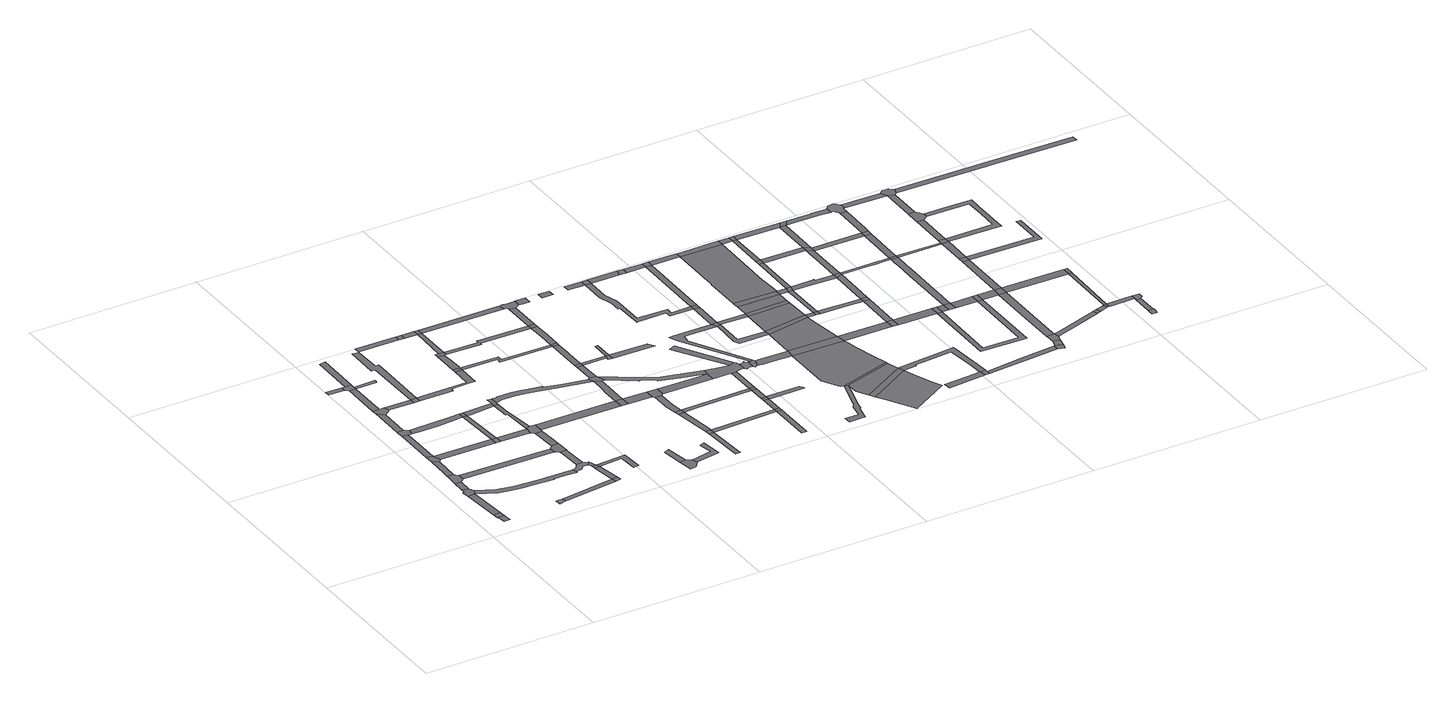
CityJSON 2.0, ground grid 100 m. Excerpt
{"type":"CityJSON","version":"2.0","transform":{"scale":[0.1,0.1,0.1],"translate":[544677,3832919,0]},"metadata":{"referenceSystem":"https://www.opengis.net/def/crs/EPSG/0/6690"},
"CityObjects":{
"road1":{"type":"Road","attributes":{"RoadStructureAttribute.sectionType":"1"},"geometry":[{"type":"MultiSurface","lod":"1","boundaries":[[[0,1,2,3,4,5]]]}]},
"road2":{"type":"Road","geometry":[{"type":"MultiSurface","lod":"1","boundaries":[[[6,7,8,2,1]]]}]},
"road3":{"type":"Road","attributes":{"RoadStructureAttribute.sectionType":"1"},"geometry":[{"type":"MultiSurface","lod":"1","boundaries":[[[9,10,7,6]]]}]},
"road4":{"type":"Road","geometry":[{"type":"MultiSurface","lod":"1","boundaries":[[[11,12,13,14,15,16,10,9,17,18,19,20,21,22]]]}]},
"road5":{"type":"Road","attributes":{"RoadStructureAttribute.sectionType":"1"},"geometry":[{"type":"MultiSurface","lod":"1","boundaries":[[[23,11,22,24]]]}]},
"road6":{"type":"Road","geometry":[{"type":"MultiSurface","lod":"1","boundaries":[[[25,26,27,23,24,28,29,30,31,32]]]}]},
"road7":{"type":"Road","attributes":{"RoadStructureAttribute.sectionType":"1"},"geometry":[{"type":"MultiSurface","lod":"1","boundaries":[[[33,34,35,25,32,36]]]}]},
"road8":{"type":"Road","geometry":[{"type":"MultiSurface","lod":"1","boundaries":[[[37,38,39]]]}]},
"road9":{"type":"Road","geometry":[{"type":"MultiSurface","lod":"1","boundaries":[[[38,33,36,40,41,42]]]}]},
"road10":{"type":"Road","attributes":{"RoadStructureAttribute.sectionType":"1"},"geometry":[{"type":"MultiSurface","lod":"1","boundaries":[[[43,39,38,42,44,45]]]}]},
"road11":{"type":"Road","geometry":[{"type":"MultiSurface","lod":"1","boundaries":[[[46,47,48,49,50,51,43,45,52,53,54]]]}]},
"road12":{"type":"Road","attributes":{"RoadStructureAttribute.sectionType":"1"},"geometry":[{"type":"MultiSurface","lod":"1","boundaries":[[[55,49,48,56,57]]]}]},
"road13":{"type":"Road","geometry":[{"type":"MultiSurface","lod":"1","boundaries":[[[58,59,60,61,62,63]]]}]},
"road14":{"type":"Road","attributes":{"RoadStructureAttribute.sectionType":"1"},"geometry":[{"type":"MultiSurface","lod":"1","boundaries":[[[64,65,66,67,18,17,68,69,70,71,72,73,74,75,76,77,78,79]]]}]},
"road15":{"type":"Road","attributes":{"RoadStructureAttribute.sectionType":"1"},"geometry":[{"type":"MultiSurface","lod":"1","boundaries":[[[80,81,82,83]]]}]},
"road16":{"type":"Road","geometry":[{"type":"MultiSurface","lod":"1","boundaries":[[[84,55,57,85,86,87,88,89]]]}]},
"road17":{"type":"Road","attributes":{"RoadStructureAttribute.sectionType":"1"},"geometry":[{"type":"MultiSurface","lod":"1","boundaries":[[[90,91,42,41,92,93,94]]]}]},
"road18":{"type":"Road","attributes":{"RoadStructureAttribute.sectionType":"1"},"geometry":[{"type":"MultiSurface","lod":"1","boundaries":[[[95,96,97,98,99,84,89]]]}]},
"road19":{"type":"Road","attributes":{"RoadStructureAttribute.sectionType":"1"},"geometry":[{"type":"MultiSurface","lod":"1","boundaries":[[[30,29,100,101]]]}]},
"road20":{"type":"Road","geometry":[{"type":"MultiSurface","lod":"1","boundaries":[[[83,82,98,97,102,103,104,105]]]}]},
"road21":{"type":"Road","attributes":{"RoadStructureAttribute.sectionType":"1"},"geometry":[{"type":"MultiSurface","lod":"1","boundaries":[[[106,107,108,54,53,109,110,111,112]]]}]},
"road22":{"type":"Road","attributes":{"RoadStructureAttribute.sectionType":"1"},"geometry":[{"type":"MultiSurface","lod":"1","boundaries":[[[87,86,113,114]]]}]},
"road23":{"type":"Road","attributes":{"RoadStructureAttribute.sectionType":"1"},"geometry":[{"type":"MultiSurface","lod":"1","boundaries":[[[115,116,105,104]]]}]},
"road24":{"type":"Road","attributes":{"RoadStructureAttribute.sectionType":"1"},"geometry":[{"type":"MultiSurface","lod":"1","boundaries":[[[117,58,63,118,119,120]]]}]},
"road25":{"type":"Road","geometry":[{"type":"MultiSurface","lod":"1","boundaries":[[[121,122,123,124,102,97]]]}]},
"road26":{"type":"Road","geometry":[{"type":"MultiSurface","lod":"1","boundaries":[[[125,94,93,92,126,127]]]}]},
"road27":{"type":"Road","geometry":[{"type":"MultiSurface","lod":"1","boundaries":[[[128,114,113,129]]]}]},
"road28":{"type":"Road","geometry":[{"type":"MultiSurface","lod":"1","boundaries":[[[125,127,130]]]}]},
"road29":{"type":"Road","attributes":{"RoadStructureAttribute.sectionType":"1"},"geometry":[{"type":"MultiSurface","lod":"1","boundaries":[[[112,94,125,131]]]}]},
"road30":{"type":"Road","geometry":[{"type":"MultiSurface","lod":"1","boundaries":[[[132,106,112,131]]]}]},
"road31":{"type":"Road","attributes":{"RoadStructureAttribute.sectionType":"1"},"geometry":[{"type":"MultiSurface","lod":"1","boundaries":[[[133,134,135,136,114,128,137,138,139,140]]]}]},
"road32":{"type":"Road","attributes":{"RoadStructureAttribute.sectionType":"1"},"geometry":[{"type":"MultiSurface","lod":"1","boundaries":[[[130,127,126,141,142]]]}]},
"road33":{"type":"Road","geometry":[{"type":"MultiSurface","lod":"1","boundaries":[[[143,144,145,146,147,148,79,78,149,150,151,152,153,154,155]]]}]},
"road34":{"type":"Road","geometry":[{"type":"MultiSurface","lod":"1","boundaries":[[[156,117,120,157]]]}]},
"road35":{"type":"Road","attributes":{"RoadStructureAttribute.sectionType":"1"},"geometry":[{"type":"MultiSurface","lod":"1","boundaries":[[[158,159,160,161,143,155]]]}]},
"road36":{"type":"Road","attributes":{"RoadStructureAttribute.sectionType":"1"},"geometry":[{"type":"MultiSurface","lod":"1","boundaries":[[[162,163,164,117,156]]]}]},
"road37":{"type":"Road","geometry":[{"type":"MultiSurface","lod":"1","boundaries":[[[165,166,167,101,100,168,160,159]]]}]},
"road38":{"type":"Road","geometry":[{"type":"MultiSurface","lod":"1","boundaries":[[[169,170,163,162]]]}]},
"road39":{"type":"Road","attributes":{"RoadStructureAttribute.sectionType":"1"},"geometry":[{"type":"MultiSurface","lod":"1","boundaries":[[[171,154,153,172,170,169]]]}]},
"road40":{"type":"Road","attributes":{"RoadStructureAttribute.sectionType":"1"},"geometry":[{"type":"MultiSurface","lod":"1","boundaries":[[[173,132,131,174,175,176]]]}]},
"road41":{"type":"Road","attributes":{"RoadStructureAttribute.sectionType":"1"},"geometry":[{"type":"MultiSurface","lod":"1","boundaries":[[[177,178,179,167,166]]]}]},
"road42":{"type":"Road","geometry":[{"type":"MultiSurface","lod":"1","boundaries":[[[180,181,182,142,141,179,178,183,184]]]}]},
"road43":{"type":"Road","attributes":{"RoadStructureAttribute.sectionType":"1"},"geometry":[{"type":"MultiSurface","lod":"1","boundaries":[[[185,186,128,129,187,188,189,190,191,192]]]}]},
"road44":{"type":"Road","attributes":{"RoadStructureAttribute.sectionType":"1"},"geometry":[{"type":"MultiSurface","lod":"1","boundaries":[[[193,194,195,196,176,197,198,199,182,181]]]}]},
"road45":{"type":"Road","attributes":{"RoadStructureAttribute.sectionType":"1"},"geometry":[{"type":"MultiSurface","lod":"1","boundaries":[[[200,201,202,203,204,169,162]]]}]},
"road46":{"type":"Road","geometry":[{"type":"MultiSurface","lod":"1","boundaries":[[[205,206,173,176,196,207,208]]]}]},
"road47":{"type":"Road","attributes":{"RoadStructureAttribute.sectionType":"1"},"geometry":[{"type":"MultiSurface","lod":"1","boundaries":[[[209,210,211,212]]]}]},
"road48":{"type":"Road","geometry":[{"type":"MultiSurface","lod":"1","boundaries":[[[213,185,192,214]]]}]},
"road49":{"type":"Road","attributes":{"RoadStructureAttribute.sectionType":"1"},"geometry":[{"type":"MultiSurface","lod":"1","boundaries":[[[215,216,213,214,217,218,219]]]}]},
"road50":{"type":"Road","geometry":[{"type":"MultiSurface","lod":"1","boundaries":[[[212,211,220,221]]]}]},
"road51":{"type":"Road","geometry":[{"type":"MultiSurface","lod":"1","boundaries":[[[222,223,224,215,219,225,226,227]]]}]},
"road52":{"type":"Road","attributes":{"RoadStructureAttribute.sectionType":"1"},"geometry":[{"type":"MultiSurface","lod":"1","boundaries":[[[184,183,228,229]]]}]},
"road53":{"type":"Road","attributes":{"RoadStructureAttribute.sectionType":"1"},"geometry":[{"type":"MultiSurface","lod":"1","boundaries":[[[221,220,230,231,232]]]}]},
"road54":{"type":"Road","attributes":{"RoadStructureAttribute.sectionType":"1"},"geometry":[{"type":"MultiSurface","lod":"1","boundaries":[[[231,227,226,233]]]}]},
"road55":{"type":"Road","geometry":[{"type":"MultiSurface","lod":"1","boundaries":[[[234,235,236,237,238,239,240,241,242,243]]]}]},
"road56":{"type":"Road","geometry":[{"type":"MultiSurface","lod":"1","boundaries":[[[244,245,246,247,237,236]]]}]},
"road57":{"type":"Road","geometry":[{"type":"MultiSurface","lod":"1","boundaries":[[[232,231,233,248]]]}]},
"road58":{"type":"Road","attributes":{"RoadStructureAttribute.sectionType":"1"},"geometry":[{"type":"MultiSurface","lod":"1","boundaries":[[[249,250,251,252,253,254,255,256,257,258,208,207,259,260,261,262,263,264,265]]]}]},
"road59":{"type":"Road","attributes":{"RoadStructureAttribute.sectionType":"1"},"geometry":[{"type":"MultiSurface","lod":"1","boundaries":[[[266,267,268,269,270,271,272,273,243,242]]]}]},
"road60":{"type":"Road","attributes":{"RoadStructureAttribute.sectionType":"1"},"geometry":[{"type":"MultiSurface","lod":"1","boundaries":[[[274,275,276,214,192,277,278,279,280,281,282]]]}]},
"road61":{"type":"Road","attributes":{"RoadStructureAttribute.sectionType":"1"},"geometry":[{"type":"MultiSurface","lod":"1","boundaries":[[[283,284,226,225,285,286,287,288]]]}]},
"road62":{"type":"Road","geometry":[{"type":"MultiSurface","lod":"1","boundaries":[[[229,228,289,290]]]}]},
"road63":{"type":"Road","attributes":{"RoadStructureAttribute.sectionType":"1"},"geometry":[{"type":"MultiSurface","lod":"1","boundaries":[[[264,291,292,293,229,290,294,295,296]]]}]},
"road64":{"type":"Road","attributes":{"RoadStructureAttribute.sectionType":"1"},"geometry":[{"type":"MultiSurface","lod":"1","boundaries":[[[297,298,299,300]]]}]},
"road65":{"type":"Road","attributes":{"RoadStructureAttribute.sectionType":"1"},"geometry":[{"type":"MultiSurface","lod":"1","boundaries":[[[301,248,233,302,303]]]}]},
"road66":{"type":"Road","geometry":[{"type":"MultiSurface","lod":"1","boundaries":[[[304,265,264,296,305,306,307]]]}]},
"road67":{"type":"Road","geometry":[{"type":"MultiSurface","lod":"1","boundaries":[[[308,309,298,297]]]}]},
"road68":{"type":"Road","attributes":{"RoadStructureAttribute.sectionType":"1"},"geometry":[{"type":"MultiSurface","lod":"1","boundaries":[[[290,289,310,311]]]}]},
"road69":{"type":"Road","attributes":{"RoadStructureAttribute.sectionType":"1"},"geometry":[{"type":"MultiSurface","lod":"1","boundaries":[[[312,304,307,313]]]}]},
"road70":{"type":"Road","attributes":{"RoadStructureAttribute.sectionType":"1"},"geometry":[{"type":"MultiSurface","lod":"1","boundaries":[[[314,315,316,317,318,319,309,308]]]}]},
"road71":{"type":"Road","geometry":[{"type":"MultiSurface","lod":"1","boundaries":[[[320,312,313,321]]]}]},
"road72":{"type":"Road","geometry":[{"type":"MultiSurface","lod":"1","boundaries":[[[322,323,318,317]]]}]},
"road73":{"type":"Road","attributes":{"RoadStructureAttribute.sectionType":"1"},"geometry":[{"type":"MultiSurface","lod":"1","boundaries":[[[324,325,326,327,328,323,322]]]}]},
"road74":{"type":"Road","attributes":{"RoadStructureAttribute.sectionType":"1"},"geometry":[{"type":"MultiSurface","lod":"1","boundaries":[[[281,320,321,329,330,331,332]]]}]},
"road75":{"type":"Road","geometry":[{"type":"MultiSurface","lod":"1","boundaries":[[[311,310,326,325,333,334]]]}]},
"road76":{"type":"Road","geometry":[{"type":"MultiSurface","lod":"1","boundaries":[[[282,281,332,335]]]}]},
"road77":{"type":"Road","attributes":{"RoadStructureAttribute.sectionType":"1"},"geometry":[{"type":"MultiSurface","lod":"1","boundaries":[[[321,313,336,337]]]}]},
"road78":{"type":"Road","attributes":{"RoadStructureAttribute.sectionType":"1"},"geometry":[{"type":"MultiSurface","lod":"1","boundaries":[[[287,338,339,282,335,340,341]]]}]},
"road79":{"type":"Road","geometry":[{"type":"MultiSurface","lod":"1","boundaries":[[[288,287,341,342]]]}]},
"road80":{"type":"Road","attributes":{"RoadStructureAttribute.sectionType":"1"},"geometry":[{"type":"MultiSurface","lod":"1","boundaries":[[[343,308,297,344]]]}]},
"road81":{"type":"Road","attributes":{"RoadStructureAttribute.sectionType":"1"},"geometry":[{"type":"MultiSurface","lod":"1","boundaries":[[[345,346,288,342,347]]]}]},
"road82":{"type":"Road","geometry":[{"type":"MultiSurface","lod":"1","boundaries":[[[348,337,336,349,350,351,352]]]}]},
"road83":{"type":"Road","attributes":{"RoadStructureAttribute.sectionType":"1"},"geometry":[{"type":"MultiSurface","lod":"1","boundaries":[[[353,354,355,307,306,356,357,358,359,360,361,362,363,364,365]]]}]},
"road84":{"type":"Road","geometry":[{"type":"MultiSurface","lod":"1","boundaries":[[[366,367,368,369,337,348]]]}]},
"road85":{"type":"Road","geometry":[{"type":"MultiSurface","lod":"1","boundaries":[[[370,371,372,303,302,373,374,345,347,375,376,377]]]}]},
"road86":{"type":"Road","attributes":{"RoadStructureAttribute.sectionType":"1"},"geometry":[{"type":"MultiSurface","lod":"1","boundaries":[[[378,379,322,317,380,381]]]}]},
"road87":{"type":"Road","attributes":{"RoadStructureAttribute.sectionType":"1"},"geometry":[{"type":"MultiSurface","lod":"1","boundaries":[[[382,383,334,333,384,385]]]}]},
"road88":{"type":"Road","attributes":{"RoadStructureAttribute.sectionType":"1"},"geometry":[{"type":"MultiSurface","lod":"1","boundaries":[[[377,376,386,387,388]]]}]},
"road89":{"type":"Road","attributes":{"RoadStructureAttribute.sectionType":"1"},"geometry":[{"type":"MultiSurface","lod":"1","boundaries":[[[389,390,391,392,348,352]]]}]},
"road90":{"type":"Road","attributes":{"RoadStructureAttribute.sectionType":"1"},"geometry":[{"type":"MultiSurface","lod":"1","boundaries":[[[344,393,394,395]]]}]},
"road91":{"type":"Road","geometry":[{"type":"MultiSurface","lod":"1","boundaries":[[[343,344,395,396]]]}]},
"road92":{"type":"Road","attributes":{"RoadStructureAttribute.sectionType":"1"},"geometry":[{"type":"MultiSurface","lod":"1","boundaries":[[[397,343,396,398]]]}]},
"road93":{"type":"Road","geometry":[{"type":"MultiSurface","lod":"1","boundaries":[[[399,397,398,400]]]}]},
"road94":{"type":"Road","attributes":{"RoadStructureAttribute.sectionType":"1"},"geometry":[{"type":"MultiSurface","lod":"1","boundaries":[[[401,402,403,404]]]}]},
"road95":{"type":"Road","attributes":{"RoadStructureAttribute.sectionType":"1"},"geometry":[{"type":"MultiSurface","lod":"1","boundaries":[[[381,399,400,405]]]}]},
"road96":{"type":"Road","geometry":[{"type":"MultiSurface","lod":"1","boundaries":[[[378,381,405,406]]]}]},
"road97":{"type":"Road","attributes":{"RoadStructureAttribute.sectionType":"1"},"geometry":[{"type":"MultiSurface","lod":"1","boundaries":[[[407,408,378,406]]]}]},
"road98":{"type":"Road","geometry":[{"type":"MultiSurface","lod":"1","boundaries":[[[409,410,365,364,385,384,411,408,407,412,413,414,415,416,417,418,419]]]}]},
"road99":{"type":"Road","attributes":{"RoadStructureAttribute.sectionType":"1"},"geometry":[{"type":"MultiSurface","lod":"1","boundaries":[[[420,421,422,419,418]]]}]},
"road100":{"type":"Road","geometry":[{"type":"MultiSurface","lod":"1","boundaries":[[[423,424,425,426,427,428,400,398]]]}]},
"road101":{"type":"Road","attributes":{"RoadStructureAttribute.sectionType":"1"},"geometry":[{"type":"MultiSurface","lod":"1","boundaries":[[[429,430,431,432,433]]]}]},
"road102":{"type":"Road","geometry":[{"type":"MultiSurface","lod":"1","boundaries":[[[434,435,436,437,438,415,414,439,440,441,442]]]}]},
"road103":{"type":"Road","attributes":{"RoadStructureAttribute.sectionType":"1"},"geometry":[{"type":"MultiSurface","lod":"1","boundaries":[[[443,444,445,446,447,448,449,450,451,452,453,454,455,456]]]}]},
"road104":{"type":"Road","geometry":[{"type":"MultiSurface","lod":"1","boundaries":[[[450,449,457,442,441,458,459,460]]]}]},
"road105":{"type":"Road","geometry":[{"type":"MultiSurface","lod":"1","boundaries":[[[433,432,461,462]]]}]},
"road106":{"type":"Road","attributes":{"RoadStructureAttribute.sectionType":"1"},"geometry":[{"type":"MultiSurface","lod":"1","boundaries":[[[463,464,465,466,467,468,469,470,471,472,473,474,475,476,477,478,479,480,481,482,483,484,485]]]}]},
"road107":{"type":"Road","attributes":{"RoadStructureAttribute.sectionType":"1"},"geometry":[{"type":"MultiSurface","lod":"1","boundaries":[[[432,486,487,488,489,490,491,492,493,494,495,496,497,498,499,500,501,502,503,461]]]}]},
"road108":{"type":"Road","attributes":{"RoadStructureAttribute.sectionType":"1"},"geometry":[{"type":"MultiSurface","lod":"1","boundaries":[[[504,505,460,459,506,507,508,509,510]]]}]},
"road109":{"type":"Road","attributes":{"RoadStructureAttribute.sectionType":"1"},"geometry":[{"type":"MultiSurface","lod":"1","boundaries":[[[462,461,511,512]]]}]},
"road110":{"type":"Road","geometry":[{"type":"MultiSurface","lod":"1","boundaries":[[[513,456,455,514]]]}]},
"road111":{"type":"Road","attributes":{"RoadStructureAttribute.sectionType":"1"},"geometry":[{"type":"MultiSurface","lod":"1","boundaries":[[[495,456,513,515]]]}]},
"road112":{"type":"Road","attributes":{"RoadStructureAttribute.sectionType":"1"},"geometry":[{"type":"MultiSurface","lod":"1","boundaries":[[[516,514,455,517,518,519,520]]]}]},
"road113":{"type":"Road","geometry":[{"type":"MultiSurface","lod":"1","boundaries":[[[496,495,515,521]]]}]},
"road114":{"type":"Road","geometry":[{"type":"MultiSurface","lod":"1","boundaries":[[[512,511,522,523]]]}]},
"road115":{"type":"Road","attributes":{"RoadStructureAttribute.sectionType":"1"},"geometry":[{"type":"MultiSurface","lod":"1","boundaries":[[[513,514,524,525,526]]]}]},
"road116":{"type":"Road","attributes":{"RoadStructureAttribute.sectionType":"1"},"geometry":[{"type":"MultiSurface","lod":"1","boundaries":[[[527,496,521,528]]]}]},
"road117":{"type":"Road","attributes":{"RoadStructureAttribute.sectionType":"1"},"geometry":[{"type":"MultiSurface","lod":"1","boundaries":[[[523,522,527,529]]]}]},
"road118":{"type":"Road","geometry":[{"type":"MultiSurface","lod":"1","boundaries":[[[530,531,485,532,533,534]]]}]},
"road119":{"type":"Road","attributes":{"function":"3","RoadStructureAttribute.sectionType":"1"},"geometry":[{"type":"MultiSurface","lod":"1","boundaries":[[[535,463,485,531]]]}]},
"road120":{"type":"Road","geometry":[{"type":"MultiSurface","lod":"1","boundaries":[[[509,536,537,463,535,538,539,540,541]]]}]},
"road121":{"type":"Road","attributes":{"function":"3","RoadStructureAttribute.sectionType":"1"},"geometry":[{"type":"MultiSurface","lod":"1","boundaries":[[[534,533,542,543]]]}]},
"road122":{"type":"Road","attributes":{"function":"3","RoadStructureAttribute.sectionType":"1"},"geometry":[{"type":"MultiSurface","lod":"1","boundaries":[[[544,545,546,543,542,547,548,549]]]}]},
"road123":{"type":"Road","geometry":[{"type":"MultiSurface","lod":"1","boundaries":[[[510,509,541,550]]]}]},
"road124":{"type":"Road","geometry":[{"type":"MultiSurface","lod":"1","boundaries":[[[529,527,528,551]]]}]},
"road125":{"type":"Road","attributes":{"function":"3","RoadStructureAttribute.sectionType":"1"},"geometry":[{"type":"MultiSurface","lod":"1","boundaries":[[[552,553,554,510,550]]]}]},
"road126":{"type":"Road","geometry":[{"type":"MultiSurface","lod":"1","boundaries":[[[555,520,519,554,553]]]}]},
"road127":{"type":"Road","attributes":{"function":"3","RoadStructureAttribute.sectionType":"1"},"geometry":[{"type":"MultiSurface","lod":"1","boundaries":[[[556,557,525,520,555]]]}]},
"road128":{"type":"Road","geometry":[{"type":"MultiSurface","lod":"1","boundaries":[[[558,526,525,557]]]}]},
"road129":{"type":"Road","attributes":{"RoadStructureAttribute.sectionType":"1"},"geometry":[{"type":"MultiSurface","lod":"1","boundaries":[[[559,551,528,560,561,562,563]]]}]},
"road130":{"type":"Road","attributes":{"function":"3","RoadStructureAttribute.sectionType":"1"},"geometry":[{"type":"MultiSurface","lod":"1","boundaries":[[[564,565,526,558,566,567]]]}]},
"road131":{"type":"Road","geometry":[{"type":"MultiSurface","lod":"1","boundaries":[[[568,569,564,567,570]]]}]},
"road132":{"type":"Road","attributes":{"RoadStructureAttribute.sectionType":"1"},"geometry":[{"type":"MultiSurface","lod":"1","boundaries":[[[571,555,553,572]]]}]},
"road133":{"type":"Road","attributes":{"function":"3","RoadStructureAttribute.sectionType":"1"},"geometry":[{"type":"MultiSurface","lod":"1","boundaries":[[[562,573,574,575,568,570,576,577,578,579]]]}]},
"road134":{"type":"Road","geometry":[{"type":"MultiSurface","lod":"1","boundaries":[[[580,571,572,581]]]}]},
"road135":{"type":"Road","attributes":{"RoadStructureAttribute.sectionType":"1"},"geometry":[{"type":"MultiSurface","lod":"1","boundaries":[[[582,583,584,585,586,587]]]}]},
"road136":{"type":"Road","attributes":{"RoadStructureAttribute.sectionType":"1"},"geometry":[{"type":"MultiSurface","lod":"1","boundaries":[[[588,589,590,591,592,593,534,543,594,595,596,597,598,599,582,600]]]}]},
"road137":{"type":"Road","attributes":{"RoadStructureAttribute.sectionType":"1"},"geometry":[{"type":"MultiSurface","lod":"1","boundaries":[[[550,541,601,602]]]}]},
"road138":{"type":"Road","attributes":{"RoadStructureAttribute.sectionType":"1"},"geometry":[{"type":"MultiSurface","lod":"1","boundaries":[[[603,604,571,580,605,606]]]}]},
"road139":{"type":"Road","attributes":{"RoadStructureAttribute.sectionType":"1"},"geometry":[{"type":"MultiSurface","lod":"1","boundaries":[[[607,570,567,603]]]}]},
"road140":{"type":"Road","geometry":[{"type":"MultiSurface","lod":"1","boundaries":[[[563,562,579,608]]]}]},
"road141":{"type":"Road","geometry":[{"type":"MultiSurface","lod":"1","boundaries":[[[609,607,603,606]]]}]},
"road142":{"type":"Road","attributes":{"RoadStructureAttribute.sectionType":"1"},"geometry":[{"type":"MultiSurface","lod":"1","boundaries":[[[610,611,607,609,612,613]]]}]},
"road143":{"type":"Road","attributes":{"RoadStructureAttribute.sectionType":"1"},"geometry":[{"type":"MultiSurface","lod":"1","boundaries":[[[614,615,616,580,581,617,618,619,620]]]}]},
"road144":{"type":"Road","geometry":[{"type":"MultiSurface","lod":"1","boundaries":[[[621,600,582,587,622,623,624]]]}]},
"road145":{"type":"Road","geometry":[{"type":"MultiSurface","lod":"1","boundaries":[[[625,610,613,626]]]}]},
"road146":{"type":"Road","geometry":[{"type":"MultiSurface","lod":"1","boundaries":[[[602,601,627,628]]]}]},
"road147":{"type":"Road","attributes":{"RoadStructureAttribute.sectionType":"1"},"geometry":[{"type":"MultiSurface","lod":"1","boundaries":[[[629,630,631,609,606,632,633,634,635]]]}]},
"road148":{"type":"Road","attributes":{"RoadStructureAttribute.sectionType":"1"},"geometry":[{"type":"MultiSurface","lod":"1","boundaries":[[[608,579,636,637]]]}]},
"road149":{"type":"Road","attributes":{"RoadStructureAttribute.sectionType":"1"},"geometry":[{"type":"MultiSurface","lod":"1","boundaries":[[[638,636,625,626]]]}]},
"road150":{"type":"Road","attributes":{"RoadStructureAttribute.sectionType":"1"},"geometry":[{"type":"MultiSurface","lod":"1","boundaries":[[[619,602,628,639]]]}]},
"road151":{"type":"Road","geometry":[{"type":"MultiSurface","lod":"1","boundaries":[[[637,636,638,640]]]}]},
"road152":{"type":"Road","geometry":[{"type":"MultiSurface","lod":"1","boundaries":[[[620,619,639,641]]]}]},
"road153":{"type":"Road","attributes":{"RoadStructureAttribute.sectionType":"1"},"geometry":[{"type":"MultiSurface","lod":"1","boundaries":[[[642,626,613,643,644,645,646,647]]]}]},
"road154":{"type":"Road","attributes":{"RoadStructureAttribute.sectionType":"1"},"geometry":[{"type":"MultiSurface","lod":"1","boundaries":[[[648,628,627,649,650]]]}]},
"road155":{"type":"Road","attributes":{"RoadStructureAttribute.sectionType":"1"},"geometry":[{"type":"MultiSurface","lod":"1","boundaries":[[[651,634,652,620,641]]]}]},
"road156":{"type":"Road","geometry":[{"type":"MultiSurface","lod":"1","boundaries":[[[635,634,651,653]]]}]},
"road157":{"type":"Road","attributes":{"RoadStructureAttribute.sectionType":"1"},"geometry":[{"type":"MultiSurface","lod":"1","boundaries":[[[654,655,624,623,656,657]]]}]},
"road158":{"type":"Road","attributes":{"RoadStructureAttribute.sectionType":"1"},"geometry":[{"type":"MultiSurface","lod":"1","boundaries":[[[646,658,659,635,653,660,661]]]}]},
"road159":{"type":"Road","attributes":{"RoadStructureAttribute.sectionType":"1"},"geometry":[{"type":"MultiSurface","lod":"1","boundaries":[[[662,640,638,663,664]]]}]},
"road160":{"type":"Road","geometry":[{"type":"MultiSurface","lod":"1","boundaries":[[[650,649,665,666]]]}]},
"road161":{"type":"Road","geometry":[{"type":"MultiSurface","lod":"1","boundaries":[[[647,646,661,667]]]}]},
"road162":{"type":"Road","attributes":{"RoadStructureAttribute.sectionType":"1"},"geometry":[{"type":"MultiSurface","lod":"1","boundaries":[[[668,666,665,669,670,671,672]]]}]},
"road163":{"type":"Road","attributes":{"RoadStructureAttribute.sectionType":"1"},"geometry":[{"type":"MultiSurface","lod":"1","boundaries":[[[649,673,674,675,676,677,678,679,680,665]]]}]},
"road164":{"type":"Road","attributes":{"RoadStructureAttribute.sectionType":"1"},"geometry":[{"type":"MultiSurface","lod":"1","boundaries":[[[681,663,647,667]]]}]},
"road165":{"type":"Road","geometry":[{"type":"MultiSurface","lod":"1","boundaries":[[[672,671,682,683]]]}]},
"road166":{"type":"Road","attributes":{"RoadStructureAttribute.sectionType":"1"},"geometry":[{"type":"MultiSurface","lod":"1","boundaries":[[[684,685,686,687,688,653,651,689,690,691,692,693,694]]]}]},
"road167":{"type":"Road","geometry":[{"type":"MultiSurface","lod":"1","boundaries":[[[664,663,681,695]]]}]},
"road168":{"type":"Road","attributes":{"RoadStructureAttribute.sectionType":"1"},"geometry":[{"type":"MultiSurface","lod":"1","boundaries":[[[683,682,678,696]]]}]},
"road169":{"type":"Road","attributes":{"RoadStructureAttribute.sectionType":"1"},"geometry":[{"type":"MultiSurface","lod":"1","boundaries":[[[693,697,698,699,672,683,700,701,702,703]]]}]},
"road170":{"type":"Road","geometry":[{"type":"MultiSurface","lod":"1","boundaries":[[[704,654,657,705,706]]]}]},
"road171":{"type":"Road","attributes":{"RoadStructureAttribute.sectionType":"1"},"geometry":[{"type":"MultiSurface","lod":"1","boundaries":[[[707,667,661,708,709,710]]]}]},
"road172":{"type":"Road","attributes":{"RoadStructureAttribute.sectionType":"1"},"geometry":[{"type":"MultiSurface","lod":"1","boundaries":[[[711,704,706,712]]]}]},
"road173":{"type":"Road","geometry":[{"type":"MultiSurface","lod":"1","boundaries":[[[713,714,715,711,712,716,717]]]}]},
"road174":{"type":"Road","geometry":[{"type":"MultiSurface","lod":"1","boundaries":[[[696,678,677,718]]]}]},
"road175":{"type":"Road","attributes":{"RoadStructureAttribute.sectionType":"1"},"geometry":[{"type":"MultiSurface","lod":"1","boundaries":[[[719,720,721,695,681,722,723,724,725,726]]]}]},
"road176":{"type":"Road","geometry":[{"type":"MultiSurface","lod":"1","boundaries":[[[727,694,693,703]]]}]},
"road177":{"type":"Road","attributes":{"RoadStructureAttribute.sectionType":"1"},"geometry":[{"type":"MultiSurface","lod":"1","boundaries":[[[728,729,730,731,732,714,713]]]}]},
"road178":{"type":"Road","attributes":{"RoadStructureAttribute.sectionType":"1"},"geometry":[{"type":"MultiSurface","lod":"1","boundaries":[[[709,694,727,733]]]}]},
"road179":{"type":"Road","attributes":{"RoadStructureAttribute.sectionType":"1"},"geometry":[{"type":"MultiSurface","lod":"1","boundaries":[[[734,718,677,735,731,736]]]}]},
"road180":{"type":"Road","geometry":[{"type":"MultiSurface","lod":"1","boundaries":[[[710,709,733,737,738]]]}]},
"road181":{"type":"Road","geometry":[{"type":"MultiSurface","lod":"1","boundaries":[[[736,731,730,739]]]}]},
"road182":{"type":"Road","attributes":{"RoadStructureAttribute.sectionType":"1"},"geometry":[{"type":"MultiSurface","lod":"1","boundaries":[[[740,738,737,741,742]]]}]},
"road183":{"type":"Road","attributes":{"RoadStructureAttribute.sectionType":"1"},"geometry":[{"type":"MultiSurface","lod":"1","boundaries":[[[743,744,745,713,717,746,747,748,749]]]}]},
"road184":{"type":"Road","attributes":{"RoadStructureAttribute.sectionType":"1"},"geometry":[{"type":"MultiSurface","lod":"1","boundaries":[[[727,703,750,751]]]}]},
"road185":{"type":"Road","geometry":[{"type":"MultiSurface","lod":"1","boundaries":[[[752,753,754,755,756,757,726,725,758,759,760,761,740,742,762,763,764]]]}]},
"road186":{"type":"Road","attributes":{"RoadStructureAttribute.sectionType":"1"},"geometry":[{"type":"MultiSurface","lod":"1","boundaries":[[[765,736,739,766,767]]]}]},
"road187":{"type":"Road","geometry":[{"type":"MultiSurface","lod":"1","boundaries":[[[768,765,767,769]]]}]},
"road188":{"type":"Road","attributes":{"RoadStructureAttribute.sectionType":"1"},"geometry":[{"type":"MultiSurface","lod":"1","boundaries":[[[770,771,750,772,773,774,768,769]]]}]},
"road189":{"type":"Road","geometry":[{"type":"MultiSurface","lod":"1","boundaries":[[[775,751,750,771,776]]]}]},
"road190":{"type":"Road","geometry":[{"type":"MultiSurface","lod":"1","boundaries":[[[777,743,749,778]]]}]},
"road191":{"type":"Road","attributes":{"RoadStructureAttribute.sectionType":"1"},"geometry":[{"type":"MultiSurface","lod":"1","boundaries":[[[779,780,739,730,781,782,783]]]}]},
"road192":{"type":"Road","attributes":{"RoadStructureAttribute.sectionType":"1"},"geometry":[{"type":"MultiSurface","lod":"1","boundaries":[[[764,763,784,785,786,787]]]}]},
"road193":{"type":"Road","attributes":{"RoadStructureAttribute.sectionType":"1"},"geometry":[{"type":"MultiSurface","lod":"1","boundaries":[[[788,775,776,789]]]}]},
"road194":{"type":"Road","attributes":{"RoadStructureAttribute.sectionType":"1"},"geometry":[{"type":"MultiSurface","lod":"1","boundaries":[[[790,777,778,791]]]}]},
"road195":{"type":"Road","geometry":[{"type":"MultiSurface","lod":"1","boundaries":[[[792,790,791,793]]]}]},
"road196":{"type":"Road","geometry":[{"type":"MultiSurface","lod":"1","boundaries":[[[794,795,788,789,796,797,798]]]}]},
"road197":{"type":"Road","attributes":{"RoadStructureAttribute.sectionType":"1"},"geometry":[{"type":"MultiSurface","lod":"1","boundaries":[[[786,794,798,799]]]}]},
"road198":{"type":"Road","attributes":{"RoadStructureAttribute.sectionType":"1"},"geometry":[{"type":"MultiSurface","lod":"1","boundaries":[[[782,800,790,792,801]]]}]},
"road199":{"type":"Road","geometry":[{"type":"MultiSurface","lod":"1","boundaries":[[[802,803,804,805,787,786,799,806,807,808]]]}]},
"road200":{"type":"Road","attributes":{"RoadStructureAttribute.sectionType":"1"},"geometry":[{"type":"MultiSurface","lod":"1","boundaries":[[[809,792,793,810,811]]]}]},
"road201":{"type":"Road","attributes":{"RoadStructureAttribute.sectionType":"1"},"geometry":[{"type":"MultiSurface","lod":"1","boundaries":[[[812,813,814,815,816,817,818,769,767]]]}]},
"road202":{"type":"Road","geometry":[{"type":"MultiSurface","lod":"1","boundaries":[[[819,820,821,822,823,824]]]}]},
"road203":{"type":"Road","attributes":{"RoadStructureAttribute.sectionType":"1"},"geometry":[{"type":"MultiSurface","lod":"1","boundaries":[[[825,826,827,828,829,830,831,832,797,796,833,834,835,836,776,771]]]}]},
"road204":{"type":"Road","geometry":[{"type":"MultiSurface","lod":"1","boundaries":[[[783,782,801,837]]]}]},
"road205":{"type":"Road","attributes":{"RoadStructureAttribute.sectionType":"1"},"geometry":[{"type":"MultiSurface","lod":"1","boundaries":[[[838,819,824,839]]]}]},
"road206":{"type":"Road","geometry":[{"type":"MultiSurface","lod":"1","boundaries":[[[840,809,811,838,839,841,842,843]]]}]},
"road207":{"type":"Road","attributes":{"RoadStructureAttribute.sectionType":"1"},"geometry":[{"type":"MultiSurface","lod":"1","boundaries":[[[844,808,807,845,846,847,848,849,850,851,852]]]}]}
},
"vertices":[
[166,114,0],[162,164,0],[123,162,0],[124,160,0],[129,110,0],[166,112,0],
[159,197,0],[118,194,0],[120,161,0],
[141,426,0],[99,423,0],
[107,498,0],[106,476,0],[106,470,0],[95,468,0],[97,442,0],[98,435,0],[141,428,0],[156,461,0],[154,463,0],[150,470,0],[147,476,0],[141,489,0],
[109,567,0],[144,566,0],
[111,654,0],[111,644,0],[110,611,0],[149,571,0],[169,590,0],[167,630,0],[154,646,0],[147,653,0],
[116,819,0],[116,807,0],[113,696,0],[153,799,0],
[114,872,0],[116,871,0],[116,872,0],
[155,802,0],[169,818,0],[153,864,0],
[118,1116,0],[153,868,0],[153,1115,0],
[177,1153,0],[154,1168,0],[153,1169,0],[115,1163,0],[115,1156,0],[116,1116,0],[155,1115,0],[172,1114,0],[179,1152,0],
[118,1379,0],[153,1173,0],[157,1349,0],
[506,155,0],[486,153,0],[466,150,0],[468,123,0],[469,117,0],[508,127,0],
[495,382,0],[351,389,0],[260,409,0],[161,458,0],[252,376,0],[322,363,0],[348,360,0],[386,355,0],[447,349,0],[570,346,0],[570,352,0],[659,350,0],[660,346,0],[706,344,0],[707,357,0],[698,380,0],
[6,1700,0],[6,1670,0],[99,1669,0],[99,1699,0],
[117,1414,0],[183,1369,0],[196,1380,0],[182,1412,0],[157,1412,0],[154,1412,0],
[496,859,0],[493,859,0],[498,813,0],[499,846,0],[499,858,0],
[154,1422,0],[156,1604,0],[156,1652,0],[119,1649,0],[119,1604,0],
[712,581,0],[708,621,0],
[156,1671,0],[156,1676,0],[157,1698,0],[120,1699,0],
[485,1163,0],[443,1161,0],[215,1153,0],[216,1113,0],[324,1111,0],[446,1121,0],[486,1125,0],
[343,1379,0],[343,1413,0],
[160,1967,0],[123,1961,0],
[828,196,0],[509,127,0],[519,128,0],[832,166,0],
[284,1653,0],[285,1664,0],[286,1675,0],[284,1675,0],
[527,859,0],[526,813,0],[527,848,0],
[378,1416,0],[378,1379,0],
[527,858,0],
[509,1123,0],
[507,1164,0],
[321,1965,0],[317,1766,0],[321,1766,0],[342,1766,0],[382,1766,0],[382,1801,0],[362,1801,0],[360,1963,0],
[703,810,0],[709,855,0],
[744,416,0],[743,414,0],[742,411,0],[737,403,0],[727,390,0],[715,383,0],[733,357,0],[740,357,0],[751,369,0],[763,383,0],[793,382,0],[812,404,0],[782,415,0],
[861,202,0],[865,174,0],
[773,564,0],[772,567,0],[736,560,0],[742,444,0],
[838,337,0],[807,332,0],[826,211,0],
[775,567,0],[771,646,0],[731,644,0],[734,561,0],
[830,358,0],[804,354,0],
[828,362,0],[800,375,0],
[683,1170,0],[518,1124,0],[532,1125,0],[681,1139,0],
[768,711,0],[765,794,0],[723,793,0],
[740,868,0],[733,868,0],[708,860,0],[764,811,0],[765,867,0],
[684,1537,0],[683,1417,0],[579,1378,0],[581,1398,0],[683,1401,0],[703,1402,0],[723,1402,0],[725,1537,0],
[721,970,0],[716,1016,0],[712,1072,0],[708,1141,0],[681,1135,0],[687,1031,0],[697,1030,0],
[975,347,0],[983,240,0],[999,241,0],[1015,242,0],[1006,370,0],
[682,1209,0],[683,1174,0],[707,1161,0],[707,1209,0],
[360,2001,0],[360,1966,0],[600,1963,0],[601,1999,0],
[684,1562,0],[727,1562,0],
[685,1712,0],[685,1647,0],[727,1570,0],[725,1648,0],[723,1712,0],
[635,1963,0],[635,1999,0],
[689,1739,0],[685,1739,0],[685,1732,0],[734,1712,0],[735,1737,0],[705,1739,0],
[1243,805,0],[1244,863,0],
[706,1962,0],[711,1962,0],[711,1998,0],
[735,1962,0],
[1274,154,0],[1253,164,0],[1251,165,0],[1216,160,0],[1229,76,0],[1261,80,0],[1265,84,0],[1290,116,0],[1293,121,0],[1281,151,0],
[1232,298,0],[1232,303,0],[1214,295,0],[1197,287,0],
[736,1998,0],
[1092,1152,0],[998,1173,0],[995,1173,0],[995,1185,0],[895,1201,0],[892,1202,0],[827,1213,0],[748,1212,0],[739,1210,0],[737,1209,0],[753,1173,0],[827,1174,0],[888,1162,0],[992,1142,0],[1041,1132,0],[1249,1092,0],[1237,1123,0],
[1433,144,0],[1436,145,0],[1435,146,0],[1420,264,0],[1419,267,0],[1406,262,0],[1392,257,0],[1405,174,0],
[955,1527,0],[954,1556,0],[953,1557,0],[937,1534,0],[935,1509,0],[935,1504,0],[938,1504,0],[1248,1500,0],[1248,1522,0],
[940,1749,0],[940,1734,0],[943,1707,0],[943,1722,0],[1248,1717,0],[1246,1745,0],
[1285,805,0],[1286,863,0],
[1249,1071,0],[1247,1003,0],[1245,960,0],[1286,1003,0],[1287,1072,0],[1288,1072,0],
[1518,332,0],[1489,331,0],[1503,88,0],[1532,88,0],
[1212,1992,0],[1227,1955,0],[1218,1992,0],
[1250,1131,0],[1300,1073,0],[1306,1073,0],[1285,1126,0],
[1518,363,0],[1488,361,0],
[1430,803,0],[1431,860,0],
[1249,1258,0],[1284,1258,0],
[1519,373,0],[1519,378,0],[1503,493,0],[1492,585,0],[1455,579,0],[1487,376,0],
[1249,1280,0],[1284,1280,0],
[1488,615,0],[1450,609,0],
[1479,686,0],[1478,792,0],[1438,790,0],[1439,684,0],[1439,681,0],
[1284,1289,0],[1284,1395,0],[1283,1409,0],[1283,1500,0],
[1490,802,0],[1491,859,0],
[1283,1522,0],
[1427,1259,0],[1434,1279,0],
[1248,1615,0],[1248,1528,0],[1284,1615,0],[1283,1717,0],
[1283,1745,0],
[1905,372,0],[1905,349,0],
[1246,1939,0],[1246,1749,0],[1283,1935,0],
[1452,1280,0],[1427,1245,0],[1427,1242,0],[1437,1242,0],[1451,1241,0],
[1792,896,0],[1551,959,0],[1467,1007,0],[1451,975,0],[1454,973,0],[1455,975,0],[1459,982,0],[1540,936,0],[1534,925,0],[1653,894,0],[1786,860,0],[1791,859,0],[1795,895,0],
[1453,1391,0],[1453,1392,0],[1445,1391,0],[1436,1389,0],
[1313,1991,0],[1245,1992,0],[1243,1997,0],[1237,1955,0],[1246,1944,0],[1285,1936,0],[1312,1950,0],[1314,1996,0],
[1903,622,0],[1558,616,0],[1559,588,0],[1903,596,0],
[1736,857,0],[1544,858,0],[1790,799,0],[1790,857,0],
[1336,1950,0],[1377,1949,0],[1377,1995,0],
[1692,1237,0],[1705,1237,0],[1692,1256,0],[1679,1274,0],
[1906,98,0],[1936,98,0],[1935,349,0],
[1935,372,0],
[1904,477,0],[1934,477,0],
[1904,504,0],[1934,504,0],
[1452,1991,0],[1452,1952,0],[1517,1952,0],[1518,1990,0],
[1933,597,0],
[1933,622,0],
[1932,799,0],[1902,798,0],
[1933,870,0],[1891,877,0],[1897,798,0],[1932,800,0],[1969,807,0],[1983,810,0],[1983,861,0],[1977,870,0],[1975,874,0],[1967,887,0],[1936,869,0],
[1792,1188,0],[1778,1183,0],[1750,1168,0],
[1950,477,0],[2142,479,0],[2150,479,0],[2142,493,0],[2134,506,0],[1945,505,0],
[1608,1990,0],[1608,1951,0],[1693,1950,0],[1708,1950,0],[1708,1990,0],
[2026,853,0],[2016,867,0],[2015,868,0],[2014,867,0],[2001,857,0],[1993,794,0],[2010,806,0],[2031,803,0],[2034,852,0],
[1836,1276,0],[1822,1276,0],[1812,1276,0],[1825,1236,0],[1837,1214,0],[2048,851,0],[2048,850,0],[2063,860,0],[1875,1194,0],[1878,1215,0],[1882,1240,0],[1882,1244,0],[2082,1243,0],[2064,1276,0],
[2046,850,0],[2040,789,0],[2057,799,0],[2071,846,0],
[1743,1949,0],[1743,1989,0],
[2334,391,0],[2321,345,0],[2295,253,0],[2291,238,0],[2287,224,0],[2287,223,0],[2287,218,0],[2284,210,0],[2282,206,0],[2267,184,0],[2253,107,0],[2172,105,0],[2174,66,0],[2267,69,0],[2268,69,0],[2288,154,0],[2290,159,0],[2295,158,0],[2303,195,0],[2312,227,0],[2343,339,0],[2344,342,0],[2356,385,0],
[1708,1805,0],[1731,1722,0],[1731,1656,0],[1743,1656,0],[1745,1493,0],[1745,1490,0],[1750,1490,0],[1925,1494,0],[1925,1457,0],[2066,1456,0],[2066,1485,0],[1947,1482,0],[1949,1522,0],[1769,1528,0],[1768,1528,0],[1766,1668,0],[1766,1727,0],[1743,1810,0],
[2259,844,0],[2094,846,0],[2085,794,0],[2124,792,0],[2134,792,0],[2260,789,0],[2266,844,0],
[1912,1948,0],[1922,1988,0],
[2099,1278,0],[2102,1251,0],
[2101,1455,0],
[2101,1076,0],[2076,1068,0],[2094,1038,0],[2268,1040,0],[2268,1075,0],
[2101,1485,0],
[1956,1947,0],[1957,1985,0],
[2263,1248,0],[2269,1248,0],[2269,1277,0],
[2070,1946,0],[2105,1946,0],
[2071,1984,0],
[2661,425,0],[2646,474,0],[2361,313,0],[2398,249,0],[2667,406,0],
[2643,486,0],
[2260,496,0],[2318,397,0],[2616,579,0],[2588,697,0],[2576,748,0],[2569,785,0],
[2417,216,0],[2680,370,0],
[2760,166,0],[2732,228,0],[2701,309,0],[2447,166,0],[2541,3,0],[2772,138,0],
[2561,842,0],
[2106,1983,0],
[2531,1052,0],[2529,1084,0],[2268,1037,0],
[2527,1110,0],
[2527,1117,0],[2522,1255,0],
[2522,1285,0],
[2269,1981,0],[2269,1946,0],[2270,1946,0],[2276,1946,0],[2276,1981,0],
[2270,1358,0],[2269,1281,0],[2521,1310,0],[2523,1356,0],
[2270,1399,0],[2270,1385,0],[2524,1393,0],
[2576,1111,0],[2576,1083,0],
[2273,1664,0],[2273,1625,0],[2271,1625,0],[2525,1394,0],[2520,1558,0],[2522,1627,0],[2525,1943,0],
[2601,1111,0],[2601,1082,0],
[3011,157,0],[3006,157,0],[2985,155,0],[2788,139,0],[2792,97,0],[3015,115,0],
[3036,227,0],[3018,433,0],[3017,440,0],[3011,440,0],[2884,427,0],[2840,423,0],[2758,378,0],[2758,385,0],[2844,393,0],[2879,396,0],[2985,405,0],[3003,235,0],[3041,159,0],
[2855,782,0],[2855,836,0],
[2574,1357,0],[2574,1324,0],[2599,1309,0],[2599,1356,0],
[2584,1393,0],
[2526,1981,0],
[2609,1393,0],
[2586,1671,0],[2586,1596,0],[2611,1585,0],[2611,1671,0],
[2747,1108,0],[2698,1109,0],[2616,1111,0],[2690,1080,0],[2751,1079,0],[2859,1076,0],[2859,1106,0],
[3042,150,0],[3026,116,0],[3044,117,0],[3043,143,0],
[2587,1706,0],[2612,1706,0],
[2891,781,0],[2891,836,0],
[2749,1386,0],[2749,1395,0],[2734,1395,0],[2613,1356,0],[2733,1354,0],[2862,1351,0],[2862,1386,0],
[2589,1943,0],[2589,1981,0],
[2614,1944,0],
[2894,1076,0],
[2614,1981,0],
[2895,1106,0],
[2622,1706,0],[2618,1671,0],[2677,1670,0],[2687,1670,0],[2866,1668,0],[2866,1704,0],
[2893,836,0],[3122,779,0],[3122,834,0],
[2898,1366,0],[2862,1348,0],
[2898,1384,0],
[3472,187,0],[3265,166,0],[3351,143,0],[3470,152,0],
[2865,1636,0],[2864,1523,0],[2900,1521,0],[2901,1644,0],
[2881,1978,0],[2869,1939,0],[2892,1978,0],
[3152,778,0],[3152,834,0],
[2902,1676,0],
[3185,834,0],[3153,778,0],[3157,778,0],[3190,778,0],[3191,833,0],
[3118,331,0],[3389,326,0],[3391,326,0],[3391,329,0],[3394,776,0],[3364,776,0],[3358,354,0],[3146,359,0],
[2905,1940,0],
[3231,777,0],[3231,832,0],
[3150,1384,0],[3134,1384,0],[3104,1384,0],[3029,1384,0],[2902,1384,0],[3026,1366,0],[3112,1367,0],[3145,1367,0],[3164,1367,0],[3196,1367,0],[3196,1384,0],
[2932,1977,0],
[3364,831,0],
[3195,1327,0],[3195,1291,0],[3194,1175,0],[3233,1084,0],[3234,1230,0],[3235,1276,0],[3236,1365,0],
[3477,187,0],[3511,142,0],[3519,177,0],
[2913,1676,0],[3181,1642,0],[3200,1642,0],[3200,1674,0],
[3490,233,0],[3531,223,0],
[3533,289,0],[3489,289,0],[3489,275,0],[3539,258,0],[3541,258,0],
[3394,831,0],
[3165,1975,0],[3076,1976,0],[3075,1973,0],[2927,1940,0],[2932,1940,0],[3102,1937,0],[3174,1935,0],[3171,1975,0],
[3235,1385,0],
[3533,294,0],[3533,308,0],[3537,779,0],[3491,776,0],[3487,500,0],
[3241,1641,0],
[3493,830,0],[3399,776,0],[3495,830,0],
[3242,1673,0],[3205,1674,0],
[3535,829,0],
[3210,1902,0],[3242,1701,0],[3247,1901,0],
[3823,383,0],[3796,375,0],[3570,301,0],[3583,271,0],[3624,284,0],[3814,347,0],[3833,353,0],
[3501,1365,0],[3501,1382,0],
[3250,1977,0],[3231,1997,0],[3224,2004,0],[3194,1997,0],[3174,1978,0],[3173,1977,0],[3176,1935,0],[3186,1935,0],[3201,1915,0],[3207,1906,0],[3248,1935,0],[3254,1935,0],[3254,1973,0],
[3499,1156,0],[3539,1153,0],[3539,1155,0],
[3499,1190,0],[3539,1190,0],
[3539,1197,0],[3542,1370,0],[3501,1362,0],[3501,1359,0],[3501,1354,0],
[3502,1406,0],[3542,1405,0],
[3846,391,0],[3855,363,0],
[3888,826,0],[3536,829,0],[3900,775,0],[3909,775,0],[3909,826,0],
[3412,1932,0],[3497,1931,0],[3508,1931,0],[3488,1969,0],
[3504,1623,0],[3544,1622,0],
[3902,409,0],[3910,384,0],
[3920,414,0],[3920,384,0],
[3505,1716,0],[3504,1637,0],[3575,1648,0],[3575,1675,0],[3545,1715,0],
[3548,1918,0],
[3903,424,0],[3929,775,0],
[3568,1969,0],[3548,1987,0],[3508,1986,0],[3490,1969,0],[3560,1930,0],[3562,1930,0],[3571,1966,0],
[4072,416,0],[3934,384,0],[4073,386,0],
[3967,1150,0],[3970,1150,0],[3970,1151,0],[3971,1364,0],[3959,1365,0],[3946,1365,0],[3945,1184,0],
[4072,246,0],[4072,226,0],[4072,208,0],[4102,206,0],[4107,246,0],[4101,246,0],
[3850,1368,0],[3858,1368,0],[3858,1374,0],[3859,1598,0],[3860,1670,0],[3860,1673,0],[3857,1673,0],[3703,1674,0],[3828,1643,0],[3828,1529,0],[3828,1405,0],[3825,1405,0],
[3929,825,0],
[4072,371,0],[4100,371,0],
[4117,416,0],[4106,376,0],[4109,379,0],[4118,386,0],
[4134,1959,0],[4000,1925,0],[4087,1923,0],[4091,1923,0],[4147,1923,0],[4340,1920,0],[4635,1916,0],[4636,1916,0],[4634,1953,0]
]}
